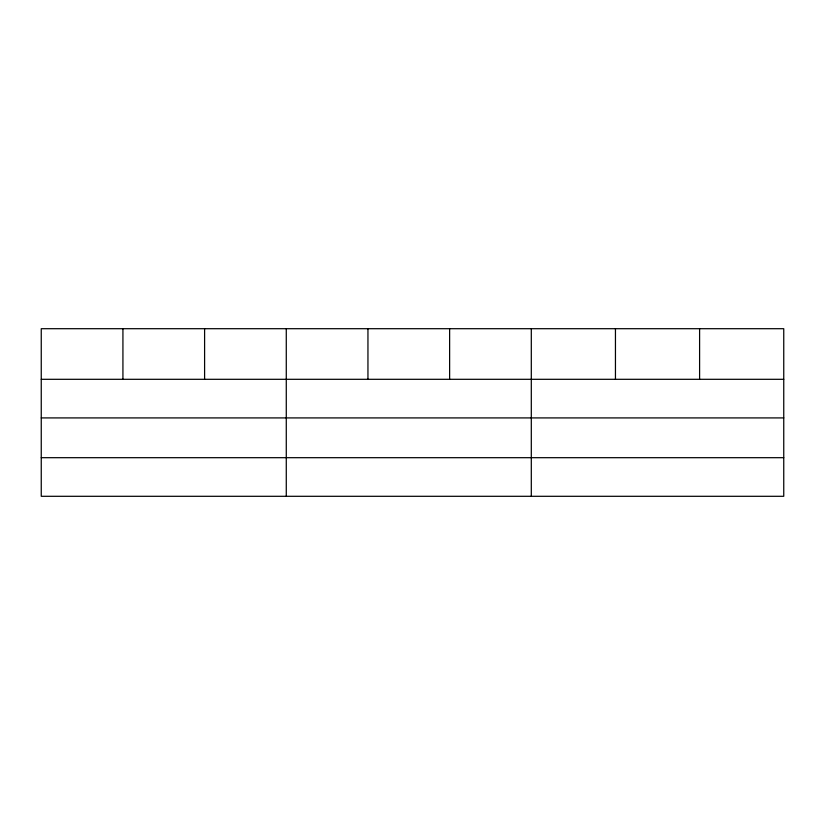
<?xml version="1.0" encoding="UTF-8"?>
<svg xmlns="http://www.w3.org/2000/svg" width="825" height="825" viewBox="0 0 825 825"><rect width="100%" height="100%" fill="white"/><g stroke="black" fill="none" stroke-linecap="round" stroke-linejoin="round"><path stroke-width="1.24" d="M783.75 417.914L783.75 328.701L41.25 328.701L41.25 496.299L783.75 496.299L783.75 417.914L41.25 417.914M41.25 379.304L783.75 379.304M41.25 457.689L783.75 457.689M699.6 328.701L699.6 379.304M615.45 328.701L615.45 379.304M531.3 328.701L531.3 496.299M449.625 328.701L449.625 379.304M367.95 328.701L367.95 379.304M286.275 328.701L286.275 496.299M204.6 328.701L204.6 379.304M122.925 328.701L122.925 379.304"/></g></svg>
